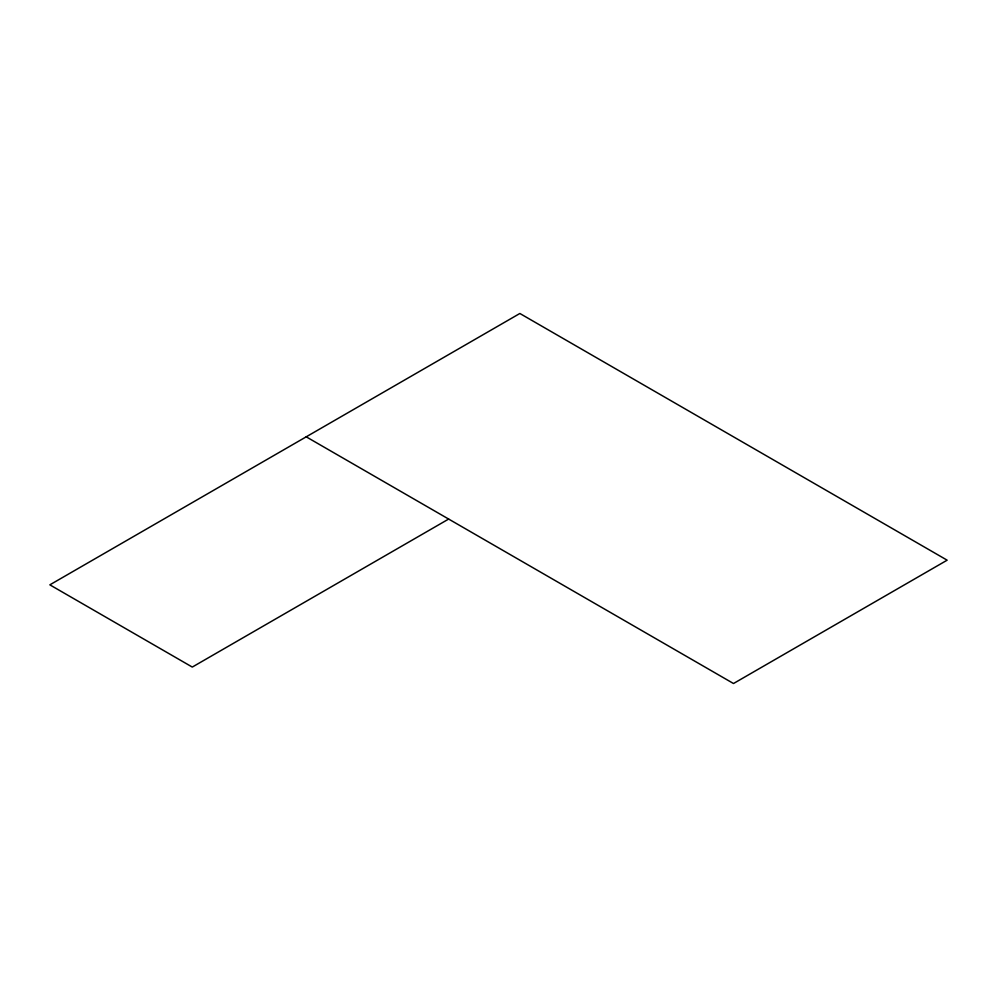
<?xml version="1.0" encoding="UTF-8"?>
<svg xmlns="http://www.w3.org/2000/svg" width="997" height="997" viewBox="0 0 997 997"><rect width="100%" height="100%" fill="white"/><g stroke="black" fill="none" stroke-linecap="round" stroke-linejoin="round"><path stroke-width="1.5" d="M448.65 519.063L192.284 667.068L49.85 584.84L519.861 313.482L947.15 560.177L733.505 683.518L306.216 436.823"/></g></svg>
